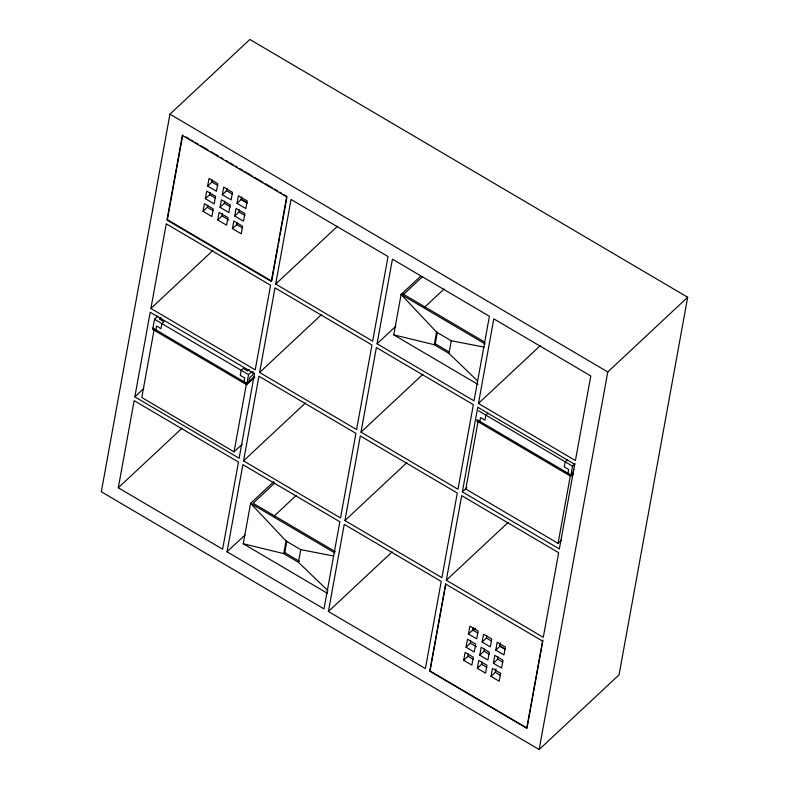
<?xml version="1.0" encoding="UTF-8"?>
<svg xmlns="http://www.w3.org/2000/svg" width="789" height="789" viewBox="0 0 789 789"><rect width="100%" height="100%" fill="white"/><g stroke="black" fill="none" stroke-linecap="round" stroke-linejoin="round"><path stroke-width="1.18" d="M169.941 114.168L101.327 491.754L539.153 749.55L619.059 674.832L687.673 297.246L249.847 39.45L169.941 114.168L607.777 371.964L539.153 749.55M118.311 487.77L134.15 400.634L238.465 462.058L222.626 549.193L118.311 487.77L182.052 428.171M134.83 396.847L150.206 312.237L254.522 373.661L239.146 458.271L134.83 396.847L143.815 388.454M150.896 308.45L166.272 223.839L270.588 285.263L255.212 369.873L150.896 308.45L212.843 250.527M182.752 135.057L167.376 219.667L271.692 281.091L278.063 246.04M157.938 316.073L154.526 319.269L152.681 329.378L246.72 384.736L254.768 377.211M154.18 329.319L141.793 397.508L234.057 451.841L242.075 444.345M155.857 329.841L156.538 326.054L160.946 328.648L161.863 323.598L163.915 321.685L159.506 319.081L161.045 317.651M203.049 211.314L204.42 203.74L213.237 208.927L211.866 216.511L203.049 211.314L207.349 207.3L207.744 205.13M205.337 198.69L206.718 191.116L215.535 196.303L214.154 203.878L205.337 198.69L209.647 194.666L210.042 192.506M207.635 186.066L209.016 178.482L217.833 183.679L216.452 191.254L207.635 186.066L211.935 182.042L212.33 179.872M217.734 219.973L219.115 212.389L227.932 217.586L226.551 225.161L217.734 219.973L222.044 215.949L222.439 213.78M220.032 207.339L221.413 199.765L230.23 204.953L228.849 212.527L220.032 207.339L224.332 203.315L224.727 201.156M222.33 194.715L223.701 187.131L232.518 192.329L231.147 199.903L222.33 194.715L226.63 190.691L227.025 188.522M232.43 228.623L233.81 221.038L242.627 226.236L241.247 233.81L232.43 228.623L236.73 224.599L237.124 222.429M234.727 215.989L236.108 208.414L244.915 213.602L243.545 221.186L234.727 215.989L239.028 211.965L239.422 209.805M237.025 203.365L238.396 195.79L247.213 200.978L245.833 208.552L237.025 203.365L241.326 199.341L241.72 197.171M241.513 197.368L241.118 199.528L246.996 202.99M244.008 381.748L244.698 377.961L240.29 375.367L241.207 370.307L243.259 368.394L247.667 370.988L249.196 369.558M234.057 451.841L246.454 383.641M246.72 384.736L248.555 374.637L251.967 371.441M248.999 381.56L249.689 377.773L252.756 374.903L253.308 371.866M278.497 243.623L279.602 237.578M280.036 235.161L286.841 197.694M227.035 551.787L242.874 464.652L339.842 521.756L324.003 608.891L227.035 551.787L244.994 535.001M243.554 460.865L258.93 376.254L355.908 433.358L340.532 517.959L243.554 460.865L305.501 402.942M259.62 372.467L274.996 287.857L371.964 344.961L356.589 429.561L259.62 372.467L321.567 314.545M275.686 284.07L291.062 199.459L388.03 256.553L372.655 341.164L275.686 284.07L337.633 226.147M327.396 593.298L243.249 543.759L250.596 503.343L273.724 481.714M334.743 552.892L250.596 503.343L286.042 540.988L283.744 553.622L298.439 562.271L327.987 590.724M243.249 543.759L283.744 553.622L284.77 552.665L286.861 541.185M298.439 562.271L300.737 549.647L286.042 540.988M328.411 611.485L344.251 524.35L441.219 581.444L425.379 668.579L328.411 611.485L392.153 551.876M344.931 520.562L360.317 435.952L457.285 493.046L441.909 577.656L344.931 520.562L406.877 462.63M360.997 432.165L376.373 347.554L473.351 404.649L457.975 489.259L360.997 432.165L422.943 374.233M377.063 343.767L392.439 259.157L489.407 316.251L474.031 400.861L377.063 343.767L395.92 326.133M477.917 384.411L393.76 334.861L401.108 294.455L420.675 276.15M403.337 293.607L401.108 294.455L436.554 332.1L434.256 344.724L448.951 353.383L477.631 380.998M393.76 334.861L434.256 344.724L435.281 343.767L437.372 332.287M448.951 353.383L451.249 340.749L436.554 332.1M446.318 580.25L461.693 495.64L558.661 552.734L543.286 637.344L446.318 580.25L508.254 522.328M462.374 491.853L477.749 407.242L574.727 464.336L559.352 548.947L462.374 491.853L466.871 487.651M478.44 403.455L493.815 318.845L590.793 375.939L575.408 460.549L478.44 403.455L540.386 345.533M445.765 584.195L429.995 670.985L526.963 728.079L542.96 640.086M478.183 420.843L465.796 489.032L558.06 543.365L561.63 540.031M479.86 421.365L480.55 417.578L484.959 420.172L485.876 415.122L487.918 413.209M463.685 660.294L465.115 652.414L473.311 657.237L471.881 665.117L463.685 660.294L467.995 656.27L468.4 654.012M466.072 647.158L467.502 639.277L475.698 644.1L474.268 651.98L466.072 647.158L470.382 643.134L470.786 640.885M468.459 634.021L469.889 626.141L478.085 630.973L476.655 638.853L468.459 634.021L472.769 629.997L473.173 627.748M477.345 668.332L478.775 660.452L486.971 665.275L485.541 673.155L477.345 668.332L481.645 664.308L482.059 662.06M479.732 655.195L481.162 647.315L489.358 652.148L487.927 660.028L479.732 655.195L484.032 651.172L484.446 648.923M482.118 642.068L483.549 634.188L491.744 639.011L490.314 646.891L482.118 642.068L486.418 638.045L486.833 635.786M491.005 676.37L492.435 668.49L500.63 673.323L499.2 681.203L491.005 676.37L495.305 672.346L495.916 668.973M493.391 663.243L494.821 655.363L503.017 660.186L501.587 668.066L493.391 663.243L497.691 659.219L498.106 656.961M495.778 650.106L497.208 642.226L505.404 647.049L503.974 654.929L495.778 650.106L500.078 646.083L500.492 643.834M500.492 642.897L499.871 646.28L504.999 649.288M568.011 473.272L568.701 469.485L564.293 466.891L565.21 461.841L567.261 459.918M558.06 543.365L570.457 475.175M476.694 420.902L570.723 476.27L572.558 466.161L575.122 463.764M573.692 469.297L573.001 473.084L570.95 474.998L476.921 419.64M254.393 376.511L246.947 383.474L152.918 328.116M422.46 276.722L403.603 294.356L484.791 342.16M424.324 307.473L444.089 289.001M274.641 483.095L253.091 503.254L335.335 551.679M273.813 516.371L296.269 495.374M607.777 371.964L687.673 297.246M570.723 476.27L573.406 473.755M472.887 630.875L475.58 628.36M451.249 340.749L484.249 347.13M300.737 549.647L333.727 556.028M185.908 136.921L189.074 138.785M191.175 140.028L193.285 141.261M195.396 142.503L198.552 144.367M200.662 145.61L208.04 149.949M211.196 151.813L218.573 156.153M220.683 157.396L222.794 158.638M225.95 160.502L228.06 161.735M230.161 162.978L233.327 164.842M235.438 166.084L237.538 167.327M239.649 168.56L242.815 170.424M244.915 171.667L252.293 176.006M254.403 177.249L262.826 182.21M264.936 183.452L272.313 187.802M274.424 189.035L277.58 190.899M279.691 192.141L281.801 193.384M283.902 194.617L287.068 196.481M211.935 182.042L217.813 185.504M226.63 190.691L232.508 194.153M241.326 199.341L247.204 202.803M401.108 294.455L485.255 344.004M209.647 194.666L215.525 198.128M224.332 203.315L230.21 206.777M239.028 211.965L244.906 215.427M207.349 207.3L213.227 210.752M222.044 215.949L228.899 219.983M236.73 224.599L242.608 228.06M435.281 343.767L448.931 351.805M478.528 410.793L572.558 466.161M154.526 319.269L248.555 374.637M472.769 629.997L477.887 633.015M486.418 638.045L491.547 641.062M500.078 646.083L505.197 649.1M470.382 643.134L476.526 646.753M484.032 651.172L489.16 654.189M497.691 659.219L502.81 662.237M467.995 656.27L473.114 659.279M481.645 664.308L486.774 667.326M495.305 672.346L500.423 675.364M284.77 552.665L299.465 561.314M182.338 135.442L166.962 220.052L271.278 281.476L286.654 196.865L182.338 135.442M445.627 584.038L429.788 671.173L526.756 728.267L542.595 641.132L445.627 584.038"/></g></svg>
